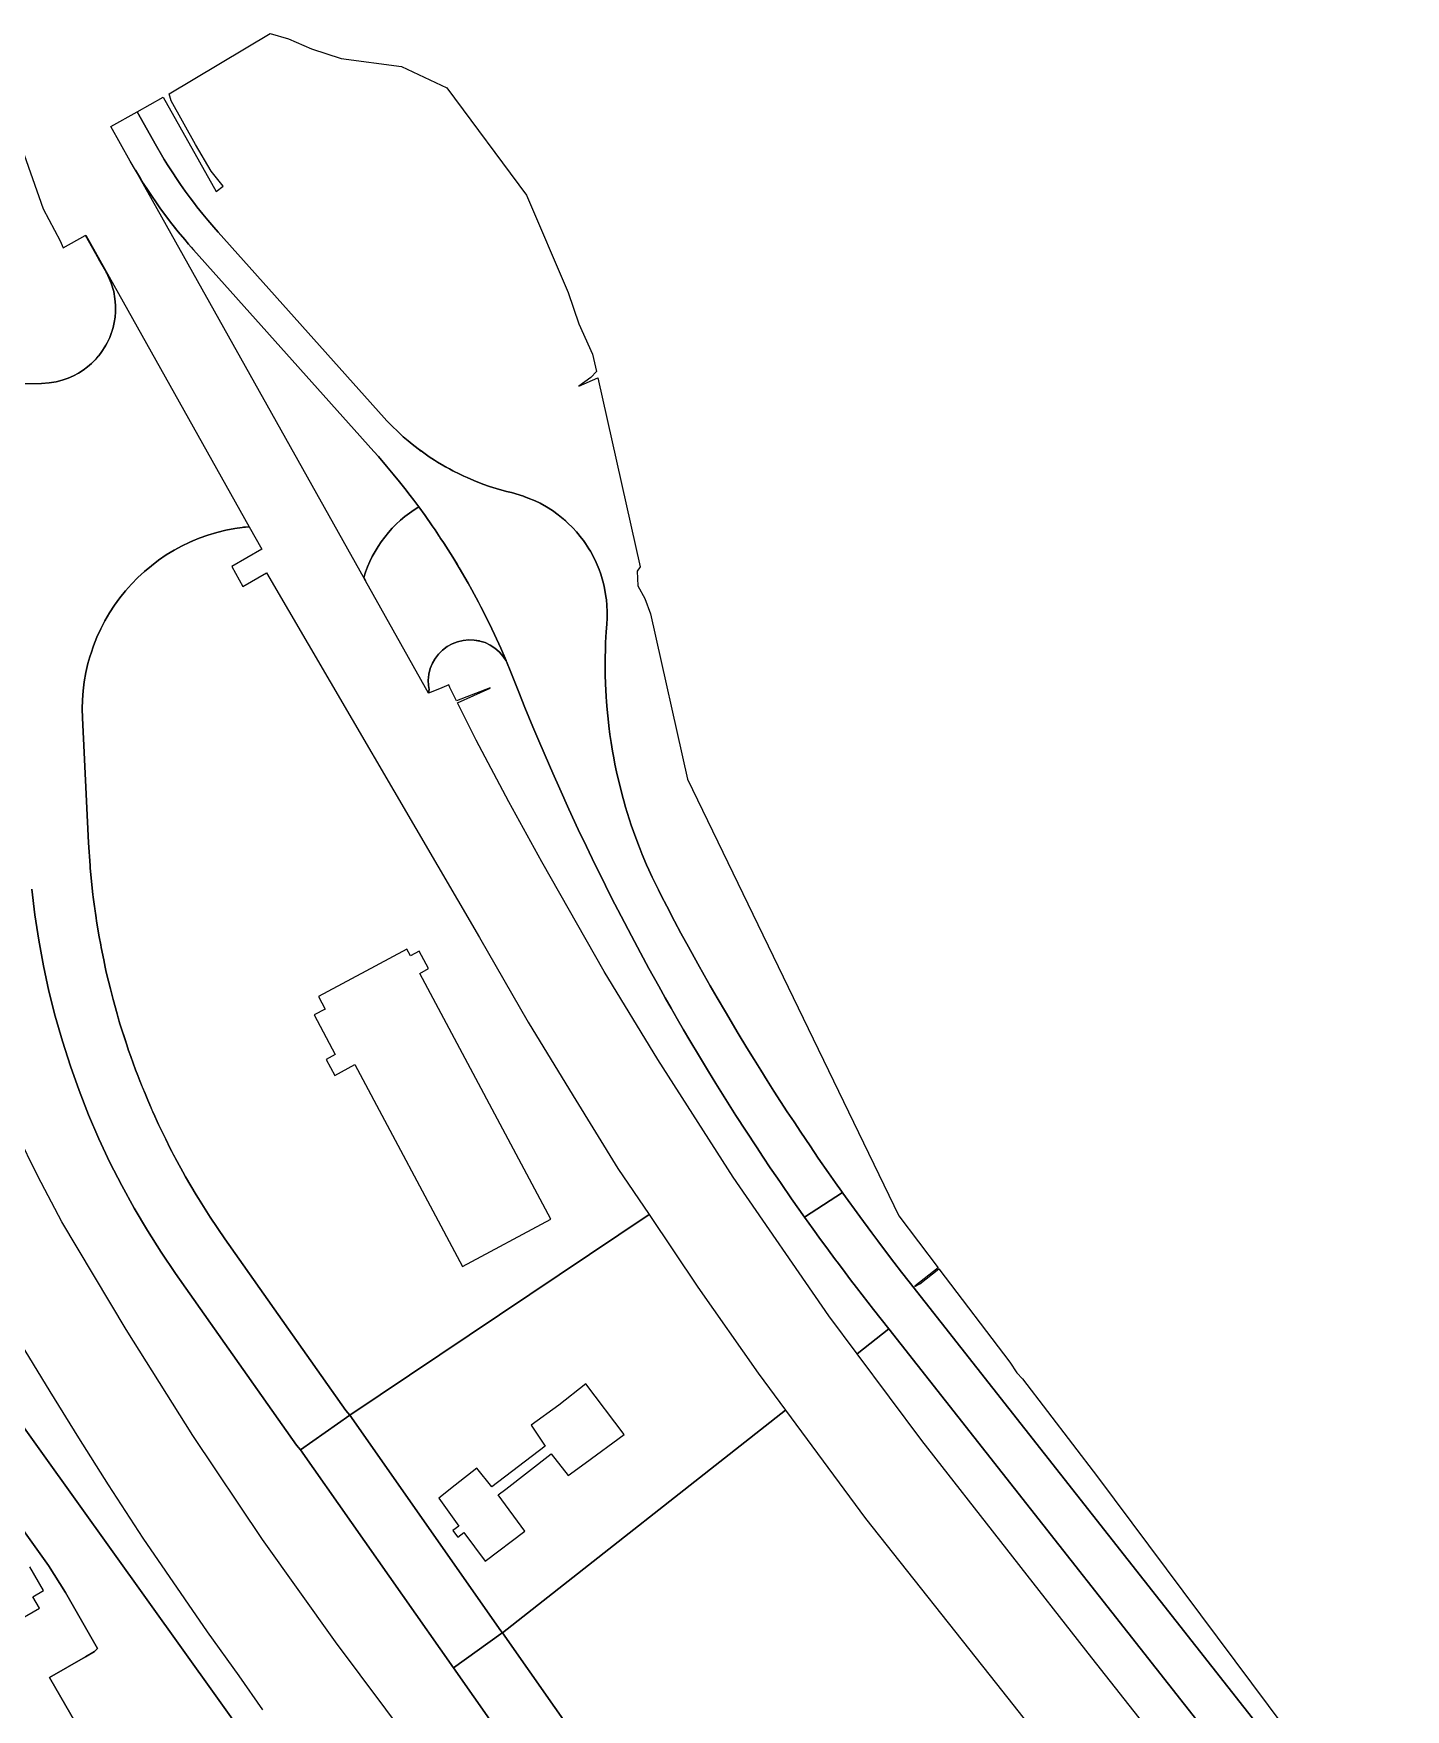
# Model space of a CAD drawing. Header units: metres. Extents: x 12119079 to 12120438, y 3530576 to 3532235.
# Drawn here: x 12119626 to 12120173, y 3531351 to 3532020 of the extents above; entities that cross this region are included whole.
import ezdxf

# ---------------------------------------------------------------- set-up
doc = ezdxf.new("R2010")
doc.units = ezdxf.units.M
for name, color, linetype in [('SURF_HOLE_Pavement Surface 4', 1, 'Continuous'), ('SURF_HOLE_Pavement Surface 5', 1, 'Continuous'), ('SURF_OUTER_Pavement Surface 1', 3, 'Continuous'), ('SURF_OUTER_Pavement Surface 11', 3, 'Continuous'), ('SURF_OUTER_Pavement Surface 12', 3, 'Continuous'), ('SURF_OUTER_Pavement Surface 13', 3, 'Continuous'), ('SURF_OUTER_Pavement Surface 14', 3, 'Continuous'), ('SURF_OUTER_Pavement Surface 16', 3, 'Continuous'), ('SURF_OUTER_Pavement Surface 2', 3, 'Continuous'), ('SURF_OUTER_Pavement Surface 4', 3, 'Continuous'), ('SURF_OUTER_Pavement Surface 5', 3, 'Continuous'), ('SURF_OUTER_Pavement Surface 8', 3, 'Continuous'), ('SURF_OUTER_Roadway Surface N10', 3, 'Continuous'), ('SURF_OUTER_Roadway Surface N3', 3, 'Continuous'), ('SURF_OUTER_Roadway Surface N4', 3, 'Continuous'), ('SURF_OUTER_Roadway Surface N5', 3, 'Continuous'), ('SURF_OUTER_Roadway Surface N7', 3, 'Continuous'), ('SURF_OUTER_Roadway Surface N8', 3, 'Continuous'), ('SURF_OUTER_Roadway Surface N9', 3, 'Continuous')]:
    doc.layers.add(name, color=color, linetype=linetype)

msp = doc.modelspace()

# ---------------------------------------------------------------- linework, layer by layer
at = {"layer": 'SURF_HOLE_Pavement Surface 4'}
msp.add_lwpolyline([(12119794.3029, 3531440.8117), (12119787.759, 3531435.617), (12119795.7349, 3531424.4397), (12119793.3361, 3531422.7186), (12119794.0097, 3531421.8132), (12119795.3626, 3531420.1123), (12119797.7158, 3531422.0044), (12119806.2518, 3531410.5587), (12119822.0788, 3531422.5174), (12119811.4039, 3531436.9715), (12119814.4171, 3531439.3103), (12119832.5439, 3531453.38), (12119839.2946, 3531444.6993), (12119846.1578, 3531449.5998), (12119861.632, 3531461.0084), (12119846.4354, 3531481.2182), (12119835.6128, 3531472.7694), (12119824.5498, 3531464.752), (12119830.1635, 3531456.4588), (12119808.8985, 3531440.1861), (12119802.9614, 3531447.6851)], close=True, dxfattribs=at)
at = {"layer": 'SURF_HOLE_Pavement Surface 5'}
msp.add_lwpolyline([(12119797.2097, 3531528.0995), (12119832.4818, 3531546.9201), (12119780.1442, 3531645.0074), (12119783.6719, 3531646.8885), (12119779.9506, 3531653.867), (12119776.4204, 3531651.9845), (12119775.0296, 3531654.5928), (12119762.3029, 3531647.802), (12119739.7575, 3531635.7722), (12119742.425, 3531630.773), (12119738.0136, 3531628.4192), (12119746.458, 3531612.5934), (12119742.8257, 3531610.6552), (12119746.2093, 3531604.314), (12119754.2529, 3531608.6059)], close=True, dxfattribs=at)
at = {"layer": 'SURF_OUTER_Pavement Surface 1'}
for points in [[(12120098.4231, 3531308.4215), (12120048.2425, 3531371.9998), (12119980.4079, 3531458.5934), (12119954.6277, 3531493.2594), (12119967.2184, 3531503.1591), (12120123.9635, 3531303.9869)], [(12119854.9262, 3531322.3052), (12119813.1039, 3531381.9836), (12119926.0088, 3531470.7572), (12119957.8866, 3531427.5981), (12120010.2509, 3531361.6217), (12120068.2495, 3531288.0345)]]:
    msp.add_lwpolyline(points, dxfattribs=at)
at = {"layer": 'SURF_OUTER_Pavement Surface 11'}
for points in [[(12119525.533, 3531557.6976), (12119632.0628, 3531408.7566), (12119638.7733, 3531398.014), (12119651.6352, 3531375.7343), (12119650.4162, 3531374.5134), (12119646.7544, 3531372.3588), (12119632.4901, 3531364.1547), (12119662.902, 3531311.2766)], [(12119606.2774, 3531379.0488), (12119628.3976, 3531391.7621), (12119625.8409, 3531396.3465), (12119630.1034, 3531398.7978), (12119624.6447, 3531408.2896)]]:
    msp.add_lwpolyline(points, dxfattribs=at)
at = {"layer": 'SURF_OUTER_Pavement Surface 12'}
msp.add_lwpolyline([(12120169.2387, 3531275.5627), (12119975.3234, 3531521.9721), (12119972.3075, 3531525.8467), (12119969.3109, 3531529.7362), (12119966.3339, 3531533.6407), (12119962.8603, 3531538.2482), (12119960.4385, 3531541.4942), (12119955.6299, 3531548.0246), (12119948.8777, 3531557.3707), (12119948.3664, 3531558.1065), (12119946.0462, 3531561.3822), (12119943.2277, 3531565.4026), (12119939.1278, 3531571.3283), (12119935.8461, 3531576.1392), (12119932.1556, 3531581.6238), (12119929.4384, 3531585.7134), (12119926.7418, 3531589.8166), (12119924.0656, 3531593.9332), (12119921.4101, 3531598.0631), (12119918.7753, 3531602.2062), (12119916.1612, 3531606.3625), (12119913.512, 3531610.6223), (12119910.6573, 3531615.2675), (12119907.1528, 3531621.0503), (12119902.0609, 3531629.6164), (12119898.7653, 3531635.2682), (12119896.0033, 3531640.0726), (12119893.5788, 3531644.3423), (12119891.0417, 3531648.8642), (12119887.3505, 3531655.5451), (12119884.3511, 3531661.0659), (12119881.7783, 3531665.8695), (12119878.6553, 3531671.7881), (12119876.4191, 3531676.0872), (12119875.3174, 3531678.2502), (12119872.8444, 3531683.3585), (12119871.5078, 3531686.2834), (12119870.6439, 3531688.243), (12119868.9075, 3531692.365), (12119868.0122, 3531694.5966), (12119867.1037, 3531696.9446), (12119865.411, 3531701.5734), (12119864.5249, 3531704.1481), (12119863.8304, 3531706.2501), (12119862.9253, 3531709.1144), (12119862.2724, 3531711.2792), (12119861.5276, 3531713.8644), (12119861.0099, 3531715.7426), (12119859.7725, 3531720.5559), (12119859.0279, 3531723.7204), (12119858.652, 3531725.4124), (12119858.0199, 3531728.4286), (12119857.5333, 3531730.9247), (12119857.0325, 3531733.6908), (12119856.4754, 3531737.0663), (12119856.007, 3531740.2296), (12119855.5463, 3531743.7498), (12119855.3695, 3531745.2475), (12119854.8571, 3531750.3031), (12119854.6169, 3531753.2942), (12119854.4716, 3531755.3954), (12119854.2153, 3531760.5233), (12119854.116, 3531764.029), (12119854.0904, 3531765.6858), (12119854.0993, 3531770.8821), (12119854.1755, 3531774.197), (12119854.2806, 3531776.95), (12119854.5227, 3531781.2772), (12119854.7517, 3531784.3488), (12119854.8878, 3531786.661), (12119854.9182, 3531788.134), (12119854.9138, 3531789.146), (12119854.8014, 3531791.8387), (12119854.6015, 3531794.0291), (12119854.5263, 3531794.6556), (12119853.6954, 3531799.3779), (12119853.424, 3531800.5153), (12119852.3396, 3531804.2187), (12119851.6609, 3531806.1119), (12119850.4988, 3531808.9021), (12119850.1363, 3531809.6855), (12119849.2749, 3531811.4156), (12119848.1899, 3531813.3826), (12119847.6364, 3531814.3111), (12119846.2796, 3531816.4113), (12119845.4409, 3531817.6024), (12119844.6574, 3531818.6519), (12119842.6832, 3531821.064), (12119841.2376, 3531822.65), (12119839.0788, 3531824.7652), (12119838.4792, 3531825.3336), (12119837.3502, 3531826.3192), (12119835.3728, 3531827.9086), (12119834.8346, 3531828.2952), (12119833.6446, 3531829.1686), (12119833.0653, 3531829.5661), (12119830.6564, 3531831.095), (12119828.133, 3531832.499), (12119826.2035, 3531833.4478), (12119823.4245, 3531834.5838), (12119821.8588, 3531835.2239), (12119821.7018, 3531835.2709), (12119821.5351, 3531835.3374), (12119816.6994, 3531836.7445), (12119814.7345, 3531837.2306), (12119810.6791, 3531838.3692), (12119807.9152, 3531839.2525), (12119805.3348, 3531840.1579), (12119801.742, 3531841.5532), (12119799.0005, 3531842.7272), (12119797.7108, 3531843.3134), (12119796.0813, 3531844.0861), (12119793.3897, 3531845.4425), (12119791.9677, 3531846.2007), (12119789.7949, 3531847.4308), (12119787.2103, 3531848.9593), (12119785.9896, 3531849.7249), (12119783.9035, 3531851.1005), (12119781.2148, 3531852.9657), (12119779.5394, 3531854.2297), (12119777.1571, 3531856.0538), (12119775.523, 3531857.3934), (12119773.5763, 3531859.0669), (12119772.1997, 3531860.3041), (12119771.0807, 3531861.3446), (12119769.3877, 3531862.9813), (12119767.0734, 3531865.3489), (12119765.9208, 3531866.5887), (12119699.7512, 3531940.621), (12119698.0031, 3531942.6033), (12119695.5763, 3531945.4453), (12119693.5828, 3531947.8627), (12119691.26, 3531950.7801), (12119690.2817, 3531952.043), (12119688.5485, 3531954.3327), (12119686.5824, 3531957.0155), (12119684.734, 3531959.6259), (12119683.3777, 3531961.5994), (12119681.3346, 3531964.6712), (12119679.5484, 3531967.4614), (12119678.2215, 3531969.6022), (12119677.0947, 3531971.4689), (12119675.0927, 3531974.9037), (12119667.3753, 3531988.6531), (12119677.831, 3531994.5181), (12119698.9697, 3531956.8362), (12119701.6841, 3531958.9684), (12119696.9971, 3531964.9352), (12119690.7018, 3531975.5638), (12119680.9249, 3531993.0112), (12119680.1975, 3531995.8726), (12119720.4424, 3532019.893), (12119727.831, 3532017.7694), (12119736.9037, 3532013.7408), (12119748.7827, 3532009.9733), (12119772.7993, 3532006.7763), (12119790.932, 3531998.2869), (12119822.7476, 3531955.4153), (12119839.3022, 3531916.5465), (12119843.5956, 3531904.0899), (12119849.0599, 3531892.0469), (12119850.6052, 3531885.1233), (12119848.3258, 3531882.7472), (12119843.6095, 3531879.2566), (12119851.193, 3531882.4896), (12119868.0103, 3531807.1384), (12119866.8042, 3531805.4589), (12119867.174, 3531799.6246), (12119869.9091, 3531794.5201), (12119872.193, 3531788.4312), (12119886.937, 3531722.4886), (12119971.1856, 3531548.2645), (12119986.9255, 3531527.5782), (12119977.5767, 3531520.2207), (12119977.6405, 3531520.1238), (12119979.583, 3531521.1808), (12119987.2201, 3531527.1911), (12120015.5622, 3531489.9423), (12120018.3679, 3531485.6788), (12120020.6338, 3531483.3082), (12120050.5549, 3531444.1684), (12120173.3458, 3531279.5739)], dxfattribs=at)
at = {"layer": 'SURF_OUTER_Pavement Surface 13'}
msp.add_lwpolyline([(12119802.6032, 3531738.0774), (12119795.1529, 3531752.9239), (12119808.2812, 3531758.7473), (12119808.2127, 3531758.9114), (12119794.7862, 3531753.6548), (12119792.1223, 3531758.9631), (12119791.6967, 3531760.0632), (12119787.9814, 3531758.4976), (12119783.6714, 3531756.8012), (12119783.8567, 3531758.2418), (12119783.5957, 3531759.7793), (12119783.5339, 3531761.9001), (12119783.6222, 3531762.9512), (12119783.7825, 3531764.4005), (12119784.3484, 3531766.6254), (12119785.1963, 3531768.7121), (12119786.1231, 3531770.3321), (12119787.6122, 3531772.355), (12119789.2046, 3531773.948), (12119791.0341, 3531775.335), (12119793.0574, 3531776.4663), (12119795.2184, 3531777.3051), (12119797.453, 3531777.8316), (12119799.6953, 3531778.0442), (12119801.884, 3531777.9584), (12119804.1358, 3531777.5562), (12119806.191, 3531776.9097), (12119808.2665, 3531775.9285), (12119810.1093, 3531774.7198), (12119810.9141, 3531774.0328), (12119811.973, 3531773.0951), (12119813.4472, 3531771.3903), (12119813.748, 3531770.9462), (12119814.5583, 3531769.6898), (12119815.0406, 3531768.7063), (12119816.251, 3531765.7825), (12119819.6621, 3531757.17), (12119822.1242, 3531751.0454), (12119825.3154, 3531743.2763), (12119827.246, 3531738.6641), (12119830.1351, 3531731.8803), (12119833.176, 3531724.8861), (12119835.9797, 3531718.5636), (12119839.6274, 3531710.5095), (12119843.3794, 3531702.4174), (12119846.6173, 3531695.5821), (12119849.9925, 3531688.5958), (12119852.1963, 3531684.1076), (12119854.2203, 3531680.0347), (12119856.6709, 3531675.1647), (12119860.4315, 3531667.8211), (12119864.5449, 3531659.9473), (12119868.1629, 3531653.163), (12119871.571, 3531646.8848), (12119875.457, 3531639.8536), (12119878.0293, 3531635.2717), (12119880.3731, 3531631.1455), (12119882.8637, 3531626.81), (12119885.3884, 3531622.4724), (12119887.9033, 3531618.1953), (12119891.7287, 3531611.7757), (12119895.2957, 3531605.8857), (12119898.2597, 3531601.0632), (12119900.9005, 3531596.8175), (12119903.5625, 3531592.585), (12119906.2456, 3531588.3659), (12119910.2975, 3531582.0814), (12119914.4211, 3531575.7899), (12119917.188, 3531571.6253), (12119919.9758, 3531567.4746), (12119922.7877, 3531563.3406), (12119922.8254, 3531563.2892), (12119922.8227, 3531563.2874), (12119924.288, 3531561.1411), (12119928.4631, 3531555.1068), (12119933.6182, 3531547.7847), (12119933.6202, 3531547.7818), (12119937.0913, 3531542.9291), (12119940.0662, 3531538.8171), (12119942.0835, 3531536.0587), (12119944.9263, 3531532.2482), (12119945.9893, 3531530.7601), (12119946.6208, 3531529.9766), (12119948.7242, 3531527.1122), (12119951.9957, 3531522.7656), (12119954.3439, 3531519.69), (12119961.1471, 3531510.8802), (12119967.2184, 3531503.1591), (12119954.6277, 3531493.2594), (12119943.3572, 3531508.4144), (12119905.1866, 3531563.7589), (12119875.0724, 3531610.6318), (12119853.737, 3531645.7238), (12119828.8639, 3531689.5042), (12119815.6124, 3531713.4343)], close=True, dxfattribs=at)
at = {"layer": 'SURF_OUTER_Pavement Surface 14'}
msp.add_lwpolyline([(12119666.6992, 3531965.3449), (12119667.4915, 3531964.077), (12119668.7322, 3531962.0414), (12119669.8628, 3531960.2263), (12119672.0201, 3531956.8783), (12119673.3741, 3531954.8494), (12119674.822, 3531952.7372), (12119676.7883, 3531949.9586), (12119678.8829, 3531947.1052), (12119680.7318, 3531944.6717), (12119681.7762, 3531943.3304), (12119683.8361, 3531940.7522), (12119686.391, 3531937.6714), (12119687.954, 3531935.8629), (12119688.9897, 3531934.6621), (12119689.9312, 3531933.6066), (12119761.8656, 3531853.1092), (12119763.6237, 3531851.1244), (12119766.891, 3531847.3396), (12119769.5998, 3531844.1024), (12119772.117, 3531841.0092), (12119774.2315, 3531838.3419), (12119776.308, 3531835.666), (12119777.8001, 3531833.702), (12119779.7753, 3531831.0403), (12119777.8851, 3531829.8516), (12119776.0324, 3531828.566), (12119774.2288, 3531827.1886), (12119772.4809, 3531825.7222), (12119770.7952, 3531824.1704), (12119769.1778, 3531822.537), (12119767.6344, 3531820.8268), (12119766.1705, 3531819.0449), (12119764.7909, 3531817.197), (12119763.5, 3531815.2891), (12119762.3014, 3531813.3277), (12119761.1982, 3531811.3194), (12119760.193, 3531809.2713), (12119759.2875, 3531807.1904), (12119758.4828, 3531805.0838), (12119757.7935, 3531802.9337), (12119758.4894, 3531801.6927), (12119758.5305, 3531801.6194), (12119758.2904, 3531802.0474)], close=True, dxfattribs=at)
at = {"layer": 'SURF_OUTER_Pavement Surface 16'}
msp.add_lwpolyline([(12119615.5507, 3531990.7256), (12119629.9441, 3531949.9035), (12119636.674, 3531937.1631), (12119637.9129, 3531934.42), (12119646.7073, 3531939.327), (12119646.8403, 3531939.3849), (12119652.1839, 3531929.8288), (12119654.7388, 3531925.3633), (12119655.3007, 3531924.2749), (12119657.0769, 3531920.3033), (12119658.0582, 3531916.9676), (12119658.5678, 3531914.0866), (12119658.7967, 3531911.5091), (12119658.7814, 3531908.99), (12119658.5868, 3531906.7584), (12119658.2548, 3531904.6355), (12119657.8004, 3531902.5804), (12119657.2242, 3531900.6478), (12119656.4997, 3531898.7017), (12119655.5943, 3531896.7612), (12119654.9215, 3531895.534), (12119654.5395, 3531894.8641), (12119653.3714, 3531893.0752), (12119652.0929, 3531891.3842), (12119651.9236, 3531891.1893), (12119650.7064, 3531889.7881), (12119649.2113, 3531888.2852), (12119647.5988, 3531886.8838), (12119645.8534, 3531885.5995), (12119643.9891, 3531884.4197), (12119641.9965, 3531883.3523), (12119639.861, 3531882.4083), (12119637.5649, 3531881.6041), (12119635.0839, 3531880.9613), (12119632.3857, 3531880.5094), (12119629.2409, 3531880.2783), (12119514.4782, 3531878.4894)], dxfattribs=at)
at = {"layer": 'SURF_OUTER_Pavement Surface 2'}
for points in [[(12119908.8376, 3531063.0363), (12119545.4099, 3531571.1502)], [(12119615.9946, 3531505.4019), (12119632.5496, 3531478.1407), (12119644.0474, 3531459.7121), (12119655.8874, 3531441.0018), (12119669.7011, 3531419.6679), (12119695.3156, 3531382.287), (12119707.9774, 3531364.7461), (12119717.4369, 3531351.2039)]]:
    msp.add_lwpolyline(points, dxfattribs=at)
at = {"layer": 'SURF_OUTER_Pavement Surface 4'}
msp.add_lwpolyline([(12119752.2939, 3531468.756), (12119752.2939, 3531468.7561), (12119871.599, 3531548.7491), (12119891.0934, 3531519.7662), (12119915.1355, 3531485.4786), (12119926.0088, 3531470.7572), (12119813.1039, 3531381.9836), (12119812.5531, 3531382.7693), (12119812.5531, 3531382.7694)], close=True, dxfattribs=at)
at = {"layer": 'SURF_OUTER_Pavement Surface 5'}
msp.add_lwpolyline([(12119660.5706, 3531624.8922), (12119659.4577, 3531628.7929), (12119657.7972, 3531634.6131), (12119657.4245, 3531636.1201), (12119656.7518, 3531638.8402), (12119655.2443, 3531644.9355), (12119654.9854, 3531646.1676), (12119654.6912, 3531647.5121), (12119654.082, 3531650.4496), (12119653.0626, 3531655.3222), (12119652.8693, 3531656.4138), (12119652.3138, 3531659.5082), (12119651.2537, 3531665.7533), (12119651.0433, 3531667.1652), (12119649.9268, 3531675.4162), (12119649.9265, 3531675.4183), (12119649.7865, 3531676.518), (12119648.7251, 3531687.0252), (12119648.6641, 3531688.023), (12119648.0595, 3531697.1149), (12119645.6196, 3531746.9432), (12119645.5322, 3531750.5102), (12119645.6209, 3531754.1084), (12119645.8896, 3531757.725), (12119646.3411, 3531761.3464), (12119646.9768, 3531764.959), (12119647.7967, 3531768.5486), (12119648.5623, 3531771.2611), (12119649.0193, 3531772.7524), (12119649.9807, 3531775.5991), (12119651.3409, 3531779.0409), (12119652.876, 3531782.4129), (12119654.5621, 3531785.6712), (12119656.4197, 3531788.8548), (12119658.404, 3531791.8963), (12119660.5345, 3531794.831), (12119662.7906, 3531797.6355), (12119665.161, 3531800.3024), (12119667.6589, 3531802.8503), (12119670.3018, 3531805.2937), (12119673.0833, 3531807.6207), (12119675.9956, 3531809.82), (12119679.0299, 3531811.8809), (12119682.1762, 3531813.7938), (12119685.4243, 3531815.5498), (12119688.1321, 3531816.842), (12119689.6374, 3531817.5067), (12119692.172, 3531818.5617), (12119695.6475, 3531819.8061), (12119699.1724, 3531820.8705), (12119702.7328, 3531821.7528), (12119706.3147, 3531822.4519), (12119709.2843, 3531822.8791), (12119712.1541, 3531823.1789), (12119717.2117, 3531814.1628), (12119705.2398, 3531807.3202), (12119709.5233, 3531799.2536), (12119719.0463, 3531804.8109), (12119803.9694, 3531659.2872), (12119823.4431, 3531625.525), (12119841.3497, 3531596.1836), (12119859.2013, 3531567.1813), (12119871.599, 3531548.7491), (12119752.2939, 3531468.7561), (12119750.5993, 3531470.6205), (12119702.3973, 3531539.0853), (12119696.5211, 3531547.7492), (12119691.8394, 3531555.165), (12119690.9271, 3531556.6518), (12119686.7685, 3531563.7919), (12119685.6292, 3531565.7795), (12119683.404, 3531569.9447), (12119681.2923, 3531573.8975), (12119680.6407, 3531575.1173), (12119678.8257, 3531578.8242), (12119676.6139, 3531583.3413), (12119675.9734, 3531584.6494), (12119673.9279, 3531589.1755), (12119672.4366, 3531592.5711), (12119671.6384, 3531594.359), (12119670.5655, 3531597.0108), (12119668.4878, 3531602.1465), (12119667.6454, 3531604.2287), (12119666.8136, 3531606.515), (12119665.8538, 3531609.1183), (12119664.8678, 3531611.8632), (12119664.0029, 3531614.2402), (12119663.2655, 3531616.5013), (12119661.0415, 3531623.32)], close=True, dxfattribs=at)
at = {"layer": 'SURF_OUTER_Pavement Surface 8'}
for points in [[(12119625.4117, 3531678.5338), (12119626.6245, 3531668.3584), (12119628.1646, 3531658.1904), (12119630.0328, 3531648.0455), (12119632.229, 3531637.9395), (12119634.7521, 3531627.8882), (12119637.6, 3531617.9075), (12119640.7696, 3531608.013), (12119644.2566, 3531598.2202), (12119648.056, 3531588.5443), (12119652.1616, 3531579.0002), (12119656.5665, 3531569.6021), (12119661.2626, 3531560.3642), (12119666.2413, 3531551.2996), (12119671.4929, 3531542.421), (12119677.0072, 3531533.7404), (12119682.7732, 3531525.269), (12119730.9853, 3531456.7898), (12119732.6396, 3531454.9826), (12119793.6271, 3531367.9566), (12119835.9866, 3531307.5211)], [(12119776.4824, 3531338.3929), (12119746.5055, 3531378.4103), (12119717.4768, 3531419.1209), (12119689.675, 3531460.6785), (12119663.033, 3531502.9894), (12119637.3886, 3531545.9122), (12119627.7874, 3531564.1622), (12119619.3863, 3531581.0736)]]:
    msp.add_lwpolyline(points, dxfattribs=at)
at = {"layer": 'SURF_OUTER_Roadway Surface N10'}
msp.add_lwpolyline([(12119835.9866, 3531307.5211), (12119793.6271, 3531367.9566), (12119812.4686, 3531381.518), (12119812.9787, 3531381.8851), (12119812.9248, 3531381.9972), (12119812.5531, 3531382.7693), (12119812.5531, 3531382.7694), (12119813.1039, 3531381.9836), (12119854.9262, 3531322.3052)], dxfattribs=at)
at = {"layer": 'SURF_OUTER_Roadway Surface N3'}
msp.add_lwpolyline([(12119758.4828, 3531805.0838), (12119759.2875, 3531807.1904), (12119760.193, 3531809.2713), (12119761.1982, 3531811.3194), (12119762.3014, 3531813.3277), (12119763.5, 3531815.2891), (12119764.7909, 3531817.197), (12119766.1705, 3531819.0449), (12119767.6344, 3531820.8268), (12119769.1778, 3531822.537), (12119770.7952, 3531824.1704), (12119772.4809, 3531825.7222), (12119774.2288, 3531827.1886), (12119776.0324, 3531828.566), (12119777.8851, 3531829.8516), (12119779.7753, 3531831.0403), (12119782.2388, 3531827.6173), (12119785.1253, 3531823.5335), (12119786.2319, 3531821.871), (12119788.4775, 3531818.5072), (12119789.3245, 3531817.2384), (12119790.1431, 3531816.0121), (12119790.566, 3531815.3379), (12119793.3146, 3531810.9704), (12119795.0487, 3531808.1562), (12119795.9025, 3531806.6933), (12119795.9112, 3531806.6977), (12119799.4166, 3531800.676), (12119800.8853, 3531798.0215), (12119803.5775, 3531793.0564), (12119804.5358, 3531791.2218), (12119807.8113, 3531784.7194), (12119809.9658, 3531780.2075), (12119812.4902, 3531774.6589), (12119814.5717, 3531769.8443), (12119814.5812, 3531769.7159), (12119813.748, 3531770.9462), (12119813.4472, 3531771.3903), (12119811.973, 3531773.0951), (12119810.9141, 3531774.0328), (12119810.1093, 3531774.7198), (12119808.2665, 3531775.9285), (12119806.191, 3531776.9097), (12119804.1358, 3531777.5562), (12119804.0423, 3531777.5856), (12119801.884, 3531777.9584), (12119799.6953, 3531778.0442), (12119797.453, 3531777.8316), (12119795.2184, 3531777.3051), (12119793.0574, 3531776.4663), (12119791.0341, 3531775.335), (12119789.2046, 3531773.948), (12119787.6122, 3531772.355), (12119786.284, 3531770.6133), (12119786.1231, 3531770.3321), (12119785.1963, 3531768.7121), (12119784.3484, 3531766.6254), (12119783.7825, 3531764.4005), (12119783.6222, 3531762.9512), (12119783.5276, 3531762.0964), (12119783.5339, 3531761.9001), (12119783.5957, 3531759.7793), (12119783.8567, 3531758.2418), (12119783.6714, 3531756.8012), (12119758.5305, 3531801.6194), (12119758.4894, 3531801.6927), (12119758.2904, 3531802.0474), (12119757.7935, 3531802.9337)], close=True, dxfattribs=at)
at = {"layer": 'SURF_OUTER_Roadway Surface N4'}
msp.add_lwpolyline([(12119680.7318, 3531944.6717), (12119678.8829, 3531947.1052), (12119676.7883, 3531949.9586), (12119674.822, 3531952.7372), (12119673.3741, 3531954.8494), (12119672.0201, 3531956.8783), (12119669.8628, 3531960.2263), (12119668.7322, 3531962.0414), (12119667.4915, 3531964.077), (12119666.7272, 3531965.3616), (12119664.6254, 3531969.0269), (12119656.9094, 3531982.7824), (12119667.3753, 3531988.6531), (12119675.0927, 3531974.9037), (12119677.0947, 3531971.4689), (12119678.2215, 3531969.6022), (12119679.5484, 3531967.4614), (12119681.3346, 3531964.6712), (12119683.3777, 3531961.5994), (12119684.734, 3531959.6259), (12119686.5824, 3531957.0155), (12119688.5485, 3531954.3327), (12119690.2817, 3531952.043), (12119691.26, 3531950.7801), (12119693.5828, 3531947.8627), (12119695.5763, 3531945.4453), (12119698.0031, 3531942.6033), (12119699.7512, 3531940.621), (12119765.9208, 3531866.5887), (12119767.0734, 3531865.3489), (12119769.3877, 3531862.9813), (12119771.0807, 3531861.3446), (12119772.1997, 3531860.3041), (12119773.5763, 3531859.0669), (12119775.523, 3531857.3934), (12119777.1571, 3531856.0538), (12119779.5394, 3531854.2297), (12119780.7516, 3531853.3015), (12119781.2148, 3531852.9657), (12119783.9035, 3531851.1005), (12119784.3245, 3531850.8095), (12119785.9896, 3531849.7249), (12119787.2103, 3531848.9593), (12119789.7949, 3531847.4308), (12119790.4686, 3531847.0324), (12119791.9677, 3531846.2007), (12119793.3897, 3531845.4425), (12119796.0813, 3531844.0861), (12119797.7108, 3531843.3134), (12119799.0005, 3531842.7272), (12119801.742, 3531841.5532), (12119805.3348, 3531840.1579), (12119807.9152, 3531839.2525), (12119810.6791, 3531838.3692), (12119814.7345, 3531837.2306), (12119816.6994, 3531836.7445), (12119821.5351, 3531835.3374), (12119821.7018, 3531835.2709), (12119823.4245, 3531834.5838), (12119826.2035, 3531833.4478), (12119828.133, 3531832.499), (12119830.6564, 3531831.095), (12119833.0653, 3531829.5661), (12119834.8346, 3531828.2952), (12119835.3728, 3531827.9086), (12119837.3502, 3531826.3192), (12119839.0788, 3531824.7652), (12119841.2376, 3531822.65), (12119842.6832, 3531821.064), (12119844.6574, 3531818.6519), (12119845.4409, 3531817.6024), (12119846.2796, 3531816.4113), (12119847.6364, 3531814.3111), (12119848.1899, 3531813.3826), (12119849.2749, 3531811.4156), (12119850.4988, 3531808.9021), (12119851.6609, 3531806.1119), (12119852.3396, 3531804.2187), (12119853.424, 3531800.5153), (12119853.6954, 3531799.3779), (12119854.5263, 3531794.6556), (12119854.6015, 3531794.0291), (12119854.8014, 3531791.8387), (12119854.9138, 3531789.146), (12119854.9182, 3531788.134), (12119854.8878, 3531786.661), (12119854.7517, 3531784.3488), (12119854.5227, 3531781.2772), (12119854.2806, 3531776.95), (12119854.1755, 3531774.197), (12119854.0993, 3531770.8821), (12119854.0904, 3531765.6858), (12119854.116, 3531764.029), (12119854.2153, 3531760.5233), (12119854.4716, 3531755.3954), (12119854.6169, 3531753.2942), (12119854.8571, 3531750.3031), (12119855.3695, 3531745.2475), (12119855.5463, 3531743.7498), (12119856.007, 3531740.2296), (12119856.4754, 3531737.0663), (12119857.0325, 3531733.6908), (12119857.5333, 3531730.9247), (12119858.0199, 3531728.4286), (12119858.652, 3531725.4124), (12119859.0279, 3531723.7204), (12119859.7725, 3531720.5559), (12119861.0099, 3531715.7426), (12119861.5276, 3531713.8644), (12119862.2724, 3531711.2792), (12119862.9253, 3531709.1144), (12119863.8304, 3531706.2501), (12119864.5249, 3531704.1481), (12119865.411, 3531701.5734), (12119867.1037, 3531696.9446), (12119868.0122, 3531694.5966), (12119868.9075, 3531692.365), (12119870.6439, 3531688.243), (12119871.5078, 3531686.2834), (12119872.8444, 3531683.3585), (12119875.3174, 3531678.2502), (12119876.4191, 3531676.0872), (12119878.6553, 3531671.7881), (12119881.7783, 3531665.8695), (12119884.3511, 3531661.0659), (12119887.3505, 3531655.5451), (12119891.0417, 3531648.8642), (12119893.5788, 3531644.3423), (12119896.0033, 3531640.0726), (12119898.7653, 3531635.2682), (12119902.0609, 3531629.6164), (12119907.1528, 3531621.0503), (12119910.6573, 3531615.2675), (12119913.512, 3531610.6223), (12119916.1612, 3531606.3625), (12119918.7753, 3531602.2062), (12119921.4101, 3531598.0631), (12119924.0656, 3531593.9332), (12119926.7418, 3531589.8166), (12119929.4384, 3531585.7134), (12119932.1556, 3531581.6238), (12119935.8461, 3531576.1392), (12119939.1278, 3531571.3283), (12119943.2277, 3531565.4026), (12119946.0462, 3531561.3822), (12119948.3664, 3531558.1065), (12119948.8777, 3531557.3707), (12119948.7115, 3531557.593), (12119933.6202, 3531547.7818), (12119933.6182, 3531547.7847), (12119928.4631, 3531555.1068), (12119924.288, 3531561.1411), (12119922.8254, 3531563.2892), (12119922.8227, 3531563.2874), (12119922.7877, 3531563.3406), (12119919.9758, 3531567.4746), (12119917.188, 3531571.6253), (12119914.4211, 3531575.7899), (12119910.2975, 3531582.0814), (12119906.2456, 3531588.3659), (12119903.5625, 3531592.585), (12119900.9005, 3531596.8175), (12119898.2597, 3531601.0632), (12119895.2957, 3531605.8857), (12119891.7287, 3531611.7757), (12119887.9033, 3531618.1953), (12119885.3884, 3531622.4724), (12119882.8637, 3531626.81), (12119880.3731, 3531631.1455), (12119878.0293, 3531635.2717), (12119875.457, 3531639.8536), (12119871.571, 3531646.8848), (12119868.1629, 3531653.163), (12119864.5449, 3531659.9473), (12119860.4315, 3531667.8211), (12119856.6709, 3531675.1647), (12119854.2203, 3531680.0347), (12119852.1963, 3531684.1076), (12119849.9925, 3531688.5958), (12119846.6173, 3531695.5821), (12119843.3794, 3531702.4174), (12119839.6274, 3531710.5095), (12119835.9797, 3531718.5636), (12119833.176, 3531724.8861), (12119830.1351, 3531731.8803), (12119827.246, 3531738.6641), (12119825.3154, 3531743.2763), (12119822.1242, 3531751.0454), (12119819.6621, 3531757.17), (12119816.251, 3531765.7825), (12119815.0406, 3531768.7063), (12119814.5717, 3531769.8443), (12119812.4902, 3531774.6589), (12119809.9658, 3531780.2075), (12119807.8113, 3531784.7194), (12119804.5358, 3531791.2218), (12119803.5775, 3531793.0564), (12119800.8853, 3531798.0215), (12119799.4166, 3531800.676), (12119795.9112, 3531806.6977), (12119795.9025, 3531806.6933), (12119793.3146, 3531810.9704), (12119790.566, 3531815.3379), (12119789.3245, 3531817.2384), (12119788.4775, 3531818.5072), (12119787.9137, 3531819.3851), (12119786.2319, 3531821.871), (12119785.1253, 3531823.5335), (12119782.2388, 3531827.6173), (12119779.7753, 3531831.0403), (12119777.8001, 3531833.702), (12119776.308, 3531835.666), (12119774.2315, 3531838.3419), (12119772.117, 3531841.0092), (12119769.5998, 3531844.1024), (12119766.891, 3531847.3396), (12119763.6237, 3531851.1244), (12119761.8656, 3531853.1092), (12119689.9312, 3531933.6066), (12119687.954, 3531935.8629), (12119686.391, 3531937.6714), (12119683.8361, 3531940.7522)], close=True, dxfattribs=at)
at = {"layer": 'SURF_OUTER_Roadway Surface N5'}
msp.add_lwpolyline([(12119514.4782, 3531878.4894), (12119629.2409, 3531880.2783), (12119632.3857, 3531880.5094), (12119635.0839, 3531880.9613), (12119637.5649, 3531881.6041), (12119639.861, 3531882.4083), (12119641.9965, 3531883.3523), (12119643.9891, 3531884.4197), (12119645.8534, 3531885.5995), (12119647.5988, 3531886.8838), (12119649.2113, 3531888.2852), (12119650.7064, 3531889.7881), (12119651.2269, 3531890.3248), (12119651.9236, 3531891.1893), (12119652.0929, 3531891.3842), (12119653.3714, 3531893.0752), (12119654.5395, 3531894.8641), (12119654.9215, 3531895.534), (12119655.4728, 3531896.5007), (12119655.5943, 3531896.7612), (12119656.4997, 3531898.7017), (12119657.2242, 3531900.6478), (12119657.3299, 3531900.9316), (12119657.8004, 3531902.5804), (12119658.2548, 3531904.6355), (12119658.5868, 3531906.7584), (12119658.7795, 3531908.6774), (12119658.7814, 3531908.99), (12119658.7967, 3531911.5091), (12119658.5678, 3531914.0866), (12119658.0582, 3531916.9676), (12119657.0769, 3531920.3033), (12119655.3007, 3531924.2749), (12119655.0872, 3531924.7521), (12119654.7388, 3531925.3633), (12119652.1839, 3531929.8288), (12119646.8403, 3531939.3849), (12119646.9263, 3531939.4624), (12119712.1541, 3531823.1789), (12119709.9042, 3531822.9683), (12119709.2843, 3531822.8791), (12119706.3147, 3531822.4519), (12119702.7328, 3531821.7528), (12119699.1724, 3531820.8705), (12119695.6475, 3531819.8061), (12119692.172, 3531818.5617), (12119689.6374, 3531817.5067), (12119688.7595, 3531817.1413), (12119688.1321, 3531816.842), (12119685.4243, 3531815.5498), (12119682.1762, 3531813.7938), (12119679.0299, 3531811.8809), (12119675.9956, 3531809.82), (12119673.0833, 3531807.6207), (12119670.3018, 3531805.2937), (12119667.6589, 3531802.8503), (12119665.161, 3531800.3024), (12119662.7906, 3531797.6355), (12119660.5345, 3531794.831), (12119658.404, 3531791.8963), (12119656.4197, 3531788.8548), (12119654.5621, 3531785.6712), (12119652.876, 3531782.4129), (12119651.3409, 3531779.0409), (12119649.9807, 3531775.5991), (12119649.0193, 3531772.7524), (12119648.7995, 3531772.1014), (12119648.5623, 3531771.2611), (12119647.7967, 3531768.5486), (12119646.9768, 3531764.959), (12119646.3411, 3531761.3464), (12119645.8896, 3531757.725), (12119645.6209, 3531754.1084), (12119645.5322, 3531750.5102), (12119645.6196, 3531746.9432), (12119648.0595, 3531697.1149), (12119648.6641, 3531688.023), (12119648.7251, 3531687.0252), (12119649.7865, 3531676.518), (12119649.9265, 3531675.4183), (12119649.9268, 3531675.4162), (12119650.5455, 3531670.7519), (12119651.0433, 3531667.1652), (12119651.2537, 3531665.7533), (12119652.3138, 3531659.5082), (12119652.8693, 3531656.4138), (12119653.0626, 3531655.3222), (12119654.082, 3531650.4496), (12119654.6779, 3531647.5042), (12119654.9854, 3531646.1676), (12119655.2443, 3531644.9355), (12119656.7518, 3531638.8402), (12119656.9975, 3531637.7796), (12119657.4245, 3531636.1201), (12119657.7972, 3531634.6131), (12119659.4577, 3531628.7929), (12119659.6253, 3531628.1318), (12119660.5706, 3531624.8922), (12119661.0415, 3531623.32), (12119662.5779, 3531618.5686), (12119663.2655, 3531616.5013), (12119664.0029, 3531614.2402), (12119664.8678, 3531611.8632), (12119665.8294, 3531609.1161), (12119666.8136, 3531606.515), (12119667.6454, 3531604.2287), (12119668.4878, 3531602.1465), (12119669.4165, 3531599.7843), (12119670.5655, 3531597.0108), (12119671.6384, 3531594.359), (12119672.4366, 3531592.5711), (12119673.2897, 3531590.5685), (12119673.8634, 3531589.2888), (12119673.9279, 3531589.1755), (12119675.9734, 3531584.6494), (12119676.6139, 3531583.3413), (12119677.487, 3531581.4983), (12119678.8257, 3531578.8242), (12119680.6407, 3531575.1173), (12119681.2923, 3531573.8975), (12119681.9794, 3531572.572), (12119683.404, 3531569.9447), (12119685.6292, 3531565.7795), (12119686.7685, 3531563.7919), (12119690.9271, 3531556.6518), (12119691.8394, 3531555.165), (12119696.5211, 3531547.7492), (12119702.3973, 3531539.0853), (12119750.5993, 3531470.6205), (12119752.2939, 3531468.7561), (12119742.4668, 3531461.8694), (12119732.6396, 3531454.9826), (12119730.9853, 3531456.7898), (12119682.7732, 3531525.269), (12119677.0072, 3531533.7404), (12119671.4929, 3531542.421), (12119666.2413, 3531551.2996), (12119661.2626, 3531560.3642), (12119656.5665, 3531569.6021), (12119652.1616, 3531579.0002), (12119648.056, 3531588.5443), (12119644.2566, 3531598.2202), (12119640.7696, 3531608.013), (12119637.6, 3531617.9075), (12119634.7521, 3531627.8882), (12119632.229, 3531637.9395), (12119630.0328, 3531648.0455), (12119628.1646, 3531658.1904), (12119626.6245, 3531668.3584), (12119625.4117, 3531678.5338)], dxfattribs=at)
at = {"layer": 'SURF_OUTER_Roadway Surface N7'}
msp.add_lwpolyline([(12119732.6396, 3531454.9826), (12119742.4668, 3531461.8694), (12119752.2939, 3531468.756), (12119812.5531, 3531382.7694), (12119812.5531, 3531382.7693), (12119812.9248, 3531381.9972), (12119812.4686, 3531381.518), (12119793.6271, 3531367.9566)], close=True, dxfattribs=at)
at = {"layer": 'SURF_OUTER_Roadway Surface N8'}
msp.add_lwpolyline([(12120123.9635, 3531303.9869), (12119967.2184, 3531503.1591), (12119961.1471, 3531510.8802), (12119954.3439, 3531519.69), (12119951.9957, 3531522.7656), (12119948.7242, 3531527.1122), (12119946.6208, 3531529.9766), (12119945.9893, 3531530.7601), (12119944.9263, 3531532.2482), (12119942.0835, 3531536.0587), (12119940.0662, 3531538.8171), (12119937.0913, 3531542.9291), (12119933.6202, 3531547.7818), (12119948.7115, 3531557.593), (12119948.8777, 3531557.3707), (12119955.6299, 3531548.0246), (12119960.4385, 3531541.4942), (12119962.8603, 3531538.2482), (12119966.3339, 3531533.6407), (12119969.3109, 3531529.7362), (12119972.3075, 3531525.8467), (12119975.3234, 3531521.9721), (12120169.2387, 3531275.5627)], dxfattribs=at)
at = {"layer": 'SURF_OUTER_Roadway Surface N9'}
msp.add_lwpolyline([(12119662.902, 3531311.2766), (12119632.4901, 3531364.1547), (12119646.7544, 3531372.3588), (12119650.4162, 3531374.5134), (12119651.6352, 3531375.7343), (12119638.7733, 3531398.014), (12119632.0628, 3531408.7566), (12119525.533, 3531557.6976), (12119525.3869, 3531557.902), (12119545.4099, 3531571.1502), (12119908.8376, 3531063.0363)], dxfattribs=at)

doc.saveas('drawing.dxf')
